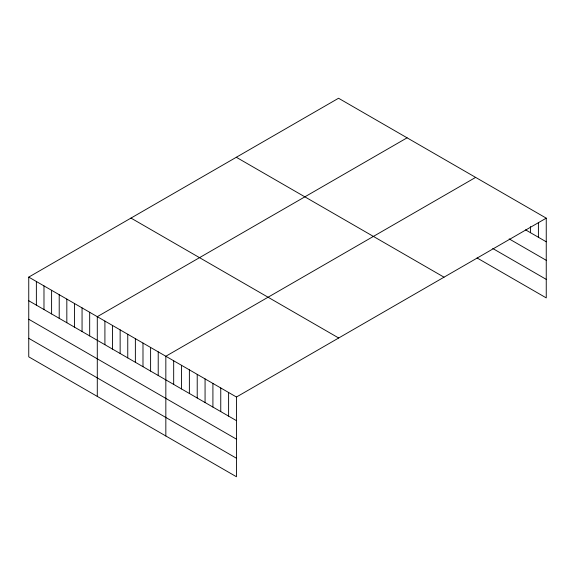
<?xml version="1.0" encoding="UTF-8"?>
<svg xmlns="http://www.w3.org/2000/svg" width="575" height="575" viewBox="0 0 575 575"><rect width="100%" height="100%" fill="white"/><g stroke="black" fill="none" stroke-linecap="round" stroke-linejoin="round"><path stroke-width="0.86" d="M546.25 218.162L236.454 397.023L236.454 476.754L28.75 356.838L28.75 277.107L338.546 98.246L546.25 218.162L546.25 297.893L477.056 257.945M407.086 137.82L97.29 316.681L97.29 396.412M475.633 177.395L165.837 356.248L165.837 435.979M525.564 229.849L546.25 241.795M509.155 238.891L546.25 260.31M492.753 248.493L546.25 279.378M236.311 157.27L444.015 277.186M130.985 218.083L338.689 337.999M28.75 277.107L236.454 397.023M28.75 300.739L236.454 420.656M28.75 319.247L236.454 439.163M28.75 338.323L236.454 458.239M538.401 222.388L538.401 237.259M530.56 226.607L530.56 232.731M228.606 392.495L228.606 416.12M220.757 387.96L220.757 411.592M212.915 383.432L212.915 407.064M205.067 378.903L205.067 402.529M197.218 374.375L197.218 398.001M189.376 369.84L189.376 393.473M181.528 365.312L181.528 388.944M173.679 360.784L173.679 384.409M158.218 351.857L158.218 375.482M150.6 347.458L150.6 371.083M142.988 343.059L142.988 366.692M135.369 338.661L135.369 362.293M127.758 334.269L127.758 357.894M120.139 329.87L120.139 353.503M112.52 325.472L112.52 349.104M104.909 321.073L104.909 344.705M89.678 312.283L89.678 335.915M82.06 307.884L82.06 331.516M74.448 303.485L74.448 327.118M66.829 299.093L66.829 322.719M59.211 294.695L59.211 318.327M51.599 290.296L51.599 313.928M43.98 285.897L43.98 309.53M36.369 281.506L36.369 305.131"/></g></svg>
